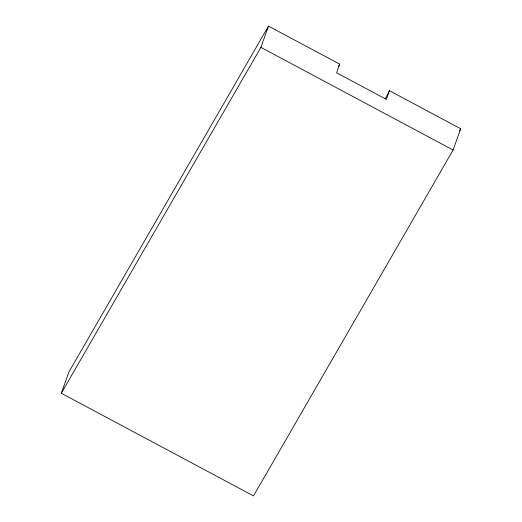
<?xml version="1.0" encoding="UTF-8"?>
<svg xmlns="http://www.w3.org/2000/svg" width="522" height="522" viewBox="0 0 522 522"><rect width="100%" height="100%" fill="white"/><g stroke="black" fill="none" stroke-linecap="round" stroke-linejoin="round"><path stroke-width="0.78" d="M61.328 393.255L68.904 371.984L268.478 26.1L339.692 64.134L336.605 72.799L386.371 99.376L389.458 90.711L460.672 128.745L453.096 150.016L253.522 495.9L61.328 393.255L260.902 47.378L268.478 26.1M385.151 98.997L389.458 90.711M338.517 66.177L339.692 64.134M459.445 130.859L460.672 128.745M260.902 47.378L453.096 150.016"/></g></svg>
